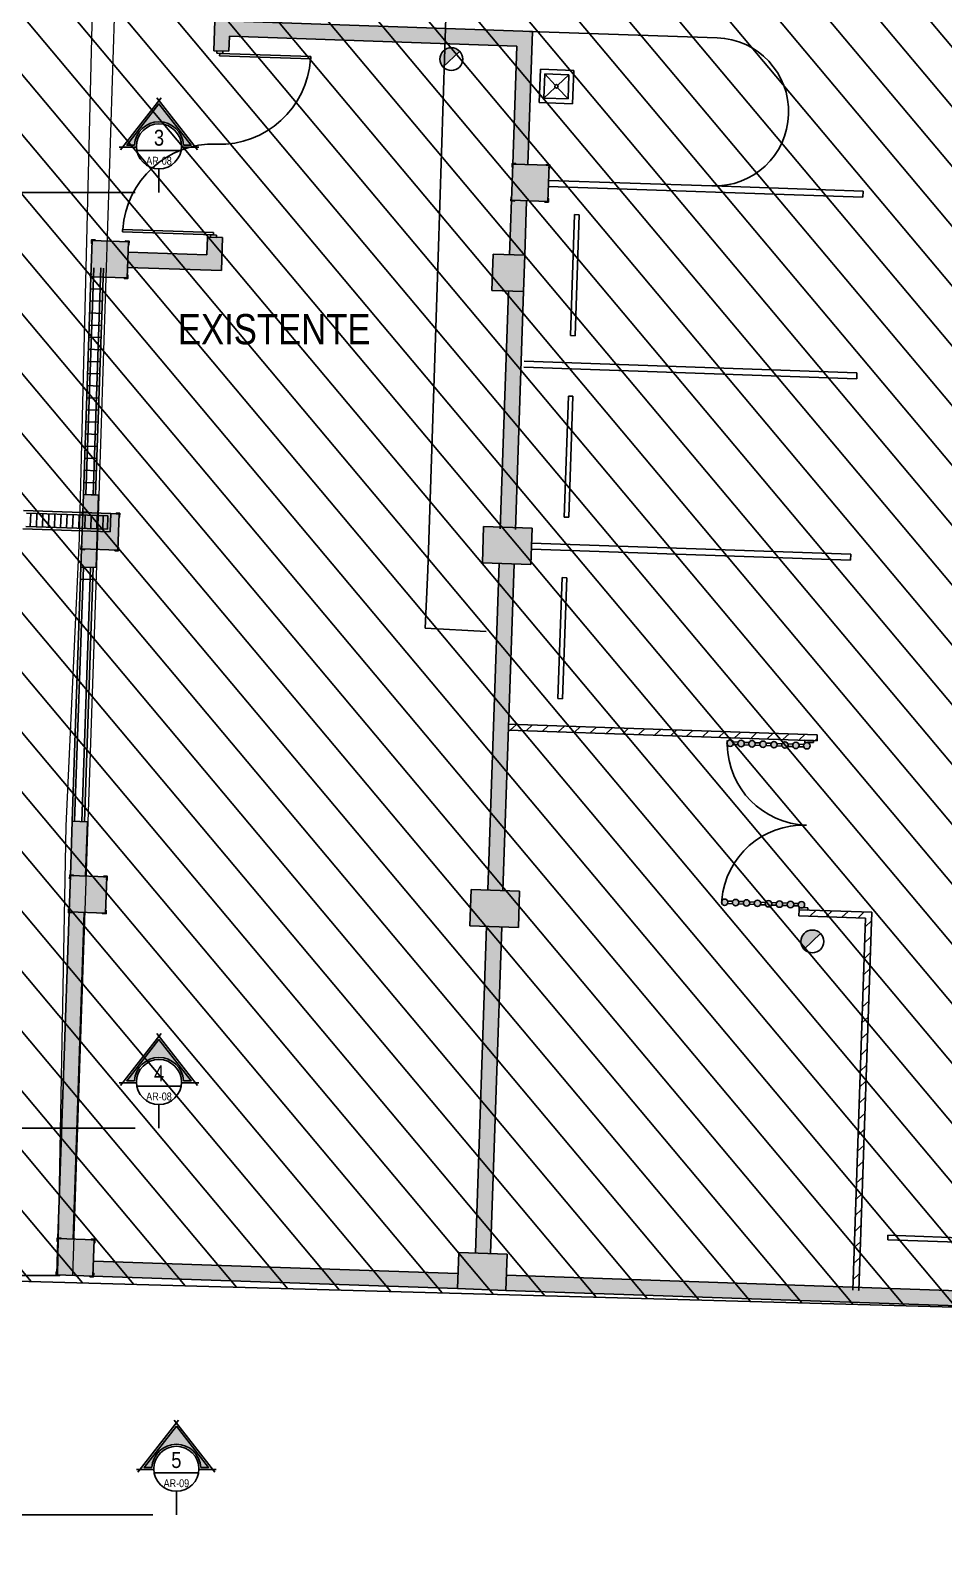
# Model space of a CAD drawing. Extents: x -28 to 131, y -33 to 63.
# Drawn here: x 61.67 to 76.76, y 1.25 to 26.19 of the extents above; entities that cross this region are included whole.
import ezdxf
from ezdxf.enums import TextEntityAlignment as Align

# ---------------------------------------------------------------- set-up
doc = ezdxf.new("R2010")
doc.units = 0
doc.header["$LTSCALE"] = 10
doc.linetypes.add('PHANTOM2', pattern=[1.25, 0.625, -0.125, 0.125, -0.125, 0.125, -0.125])
for name, color, linetype in [('arq-existente @ 0.1', 3, 'Continuous'), ('arq-hatch existente', 1, 'Continuous'), ('arq-indicacion de corte', 5, 'PHANTOM2'), ('arq-proyeccion edificios anexos', 8, 'Continuous')]:
    doc.layers.add(name, color=color, linetype=linetype)
doc.styles.add('dape 1', font='swissck.ttf')
doc.styles.add('MADAY 2', font='ARIALN.TTF')

# ---------------------------------------------------------------- blocks, each defined once
blk = doc.blocks.new('Torre Sur Sótano')
for points in [[(-0.311, -14.148), (-5.558, -13.967), (-5.575, -14.467), (-5.325, -14.476), (-5.316, -14.226), (-0.569, -14.389), (-0.636, -16.338), (-0.386, -16.346)], [(-1.839, -14.598, 0.198912), (-1.788, -14.733), (-1.514, -14.477, 0.668179)], [(-0.036, -16.358), (-0.636, -16.338), (-0.657, -16.937), (-0.057, -16.958)], [(-6.984, -17.621), (-7.584, -17.6), (-7.604, -18.2), (-7.005, -18.22)], [(-6.99, -17.796), (-6.999, -18.045), (-5.449, -18.099), (-5.431, -17.554), (-5.681, -17.545), (-5.691, -17.84)], [(-0.438, -17.845), (-0.962, -17.827), (-0.983, -18.427), (-0.458, -18.445)], [(-7.138, -22.118), (-7.738, -22.097), (-7.759, -22.697), (-7.159, -22.718)], [(-1.138, -22.924), (-0.338, -22.952), (-0.317, -22.352), (-1.117, -22.325)], [(-0.613, -22.942), (-0.863, -22.934), (-1.048, -28.331), (-0.798, -28.339)], [(-7.944, -28.094), (-7.694, -28.102), (-7.663, -27.203), (-7.913, -27.194)], [(-7.344, -28.114), (-7.944, -28.094), (-7.965, -28.694), (-7.365, -28.714)], [(-1.343, -28.921), (-0.544, -28.948), (-0.523, -28.349), (-1.323, -28.321)], [(-7.715, -28.702), (-7.965, -28.694), (-8.15, -34.09), (-7.9, -34.099)], [(-1.254, -34.327), (-1.004, -34.336), (-0.819, -28.939), (-1.069, -28.93)], [(4.449, -29.052, 0.668179), (4.125, -29.173, 0.198912), (4.175, -29.308)], [(-7.55, -34.111), (-8.15, -34.09), (-8.17, -34.69), (-7.571, -34.711)], [(-1.549, -34.917), (-0.75, -34.945), (-0.729, -34.345), (-1.529, -34.318)], [(-1.541, -34.668), (-7.562, -34.461), (-7.571, -34.711), (-1.549, -34.917)], [(7.729, -34.986), (-0.741, -34.695), (-0.75, -34.945), (7.72, -35.236)]]:
    blk.add_hatch(color=256).paths.add_polyline_path(points)
h = blk.add_hatch(color=256)
h.paths.add_polyline_path([(-0.407, -16.946), (-0.657, -16.937), (-0.688, -17.837), (-0.438, -17.845)])
h.paths.add_polyline_path([(-0.458, -18.445), (-0.708, -18.437), (-0.842, -22.334), (-0.592, -22.343)])
h = blk.add_hatch(color=256)
h.paths.add_polyline_path([(-7.478, -21.806), (-7.728, -21.798), (-7.738, -22.097), (-7.488, -22.106)])
h.paths.add_polyline_path([(-7.759, -22.697), (-7.769, -22.997), (-7.519, -23.005), (-7.509, -22.706)])
h = blk.add_hatch(color=256)
h.paths.add_polyline_path([(2.906, -25.927, 0.789899), (3.007, -25.907, 0.789899), (2.908, -25.879)])
h.paths.add_polyline_path([(3.082, -25.909, 1), (3.188, -25.913, 1)])
h.paths.add_polyline_path([(3.263, -25.915, 1), (3.369, -25.919, 1)])
h.paths.add_polyline_path([(3.444, -25.922, 1), (3.551, -25.925, 1)])
h.paths.add_polyline_path([(3.626, -25.928, 1), (3.732, -25.931, 1)])
h.paths.add_polyline_path([(3.807, -25.934, 1), (3.913, -25.938, 1)])
h.paths.add_polyline_path([(3.988, -25.94, 1), (4.094, -25.944, 1)])
h.paths.add_polyline_path([(4.169, -25.947, 1), (4.275, -25.95, 1)])
h = blk.add_hatch(color=256)
h.paths.add_polyline_path([(2.817, -28.507), (2.816, -28.555, 0.789899), (2.917, -28.535, 0.789899)])
h.paths.add_polyline_path([(3.098, -28.541, 1), (2.992, -28.537, 1)])
h.paths.add_polyline_path([(3.279, -28.547, 1), (3.173, -28.544, 1)])
h.paths.add_polyline_path([(3.46, -28.553, 1), (3.354, -28.55, 1)])
h.paths.add_polyline_path([(3.535, -28.556, 1), (3.641, -28.56, 1)])
h.paths.add_polyline_path([(3.716, -28.562, 1), (3.823, -28.566, 1)])
h.paths.add_polyline_path([(3.898, -28.568, 1), (4.004, -28.572, 1)])
h.paths.add_polyline_path([(4.079, -28.575, 0.270821), (4.104, -28.622), (4.156, -28.624, 0.270821), (4.185, -28.578, 1)])
at = {"lineweight": 0}
for p, q in [((-7.472, -21.988), (-7.098, -10.187)), ((-7.502, -10.492), (-7.797, -22.522)), ((-7.901, -34.699), (-7.472, -21.988)), ((-7.797, -22.522), (-8.021, -27.269)), ((-8.021, -27.269), (-8.154, -34.691))]:
    blk.add_line(p, q, dxfattribs=at)
for p, q in [((-1.673, -11.812), (-1.868, -17.872)), ((-5.558, -13.967), (-5.575, -14.467)), ((-5.558, -13.967), (-0.311, -14.148)), ((-0.386, -16.346), (-0.311, -14.148)), ((2.738, -14.252), (-0.361, -14.146)), ((-5.316, -14.226), (-5.325, -14.476)), ((-5.316, -14.226), (-0.569, -14.389)), ((-0.636, -16.338), (-0.569, -14.389)), ((-5.575, -14.467), (-5.325, -14.476)), ((-5.526, -14.509), (-5.525, -14.469)), ((-5.426, -14.512), (-5.526, -14.509)), ((-5.525, -14.469), (-5.425, -14.472)), ((-5.476, -14.511), (-5.478, -14.551)), ((-5.478, -14.551), (-3.973, -14.602)), ((-3.971, -14.562), (-5.476, -14.511)), ((-5.425, -14.472), (-5.426, -14.512)), ((-3.973, -14.602), (-3.971, -14.562)), ((-1.788, -14.733), (-1.514, -14.477)), ((-0.18, -14.772), (-0.199, -15.322)), ((-0.18, -14.772), (0.37, -14.791)), ((-0.108, -14.85), (-0.121, -15.249)), ((-0.108, -14.85), (0.292, -14.863)), ((0.066, -15.035), (-0.108, -14.85)), ((0.106, -15.037), (0.292, -14.863)), ((0.292, -14.863), (0.278, -15.263)), ((0.37, -14.791), (0.351, -15.341)), ((-0.121, -15.249), (0.064, -15.076)), ((0.278, -15.263), (0.105, -15.078)), ((-0.199, -15.322), (0.351, -15.341)), ((-0.121, -15.249), (0.278, -15.263)), ((-0.048, -16.708), (5.148, -16.886)), ((2.654, -16.7), (-0.045, -16.608)), ((5.152, -16.787), (2.664, -16.701)), ((-0.657, -16.937), (-0.688, -17.837)), ((-0.407, -16.946), (-0.438, -17.845)), ((5.148, -16.887), (5.152, -16.787)), ((0.386, -17.173), (0.317, -19.172)), ((0.461, -17.176), (0.386, -17.173)), ((0.461, -17.176), (0.392, -19.175)), ((-7.083, -17.417), (-7.084, -17.457)), ((-7.084, -17.457), (-5.579, -17.509)), ((-5.578, -17.469), (-7.083, -17.417)), ((-5.681, -17.545), (-5.691, -17.84)), ((-5.431, -17.554), (-5.681, -17.545)), ((-5.631, -17.547), (-5.629, -17.507)), ((-5.531, -17.551), (-5.631, -17.547)), ((-5.629, -17.507), (-5.529, -17.511)), ((-5.579, -17.509), (-5.578, -17.469)), ((-5.529, -17.511), (-5.531, -17.551)), ((-5.431, -17.554), (-5.449, -18.099)), ((-5.691, -17.84), (-6.99, -17.796)), ((-2.038, -23.05), (-1.868, -17.872)), ((-0.983, -18.427), (-0.962, -17.827)), ((-0.962, -17.827), (-0.438, -17.845)), ((-0.438, -17.845), (-0.458, -18.445)), ((-7.728, -21.798), (-7.599, -18.05)), ((-7.688, -21.799), (-7.559, -18.051)), ((-7.404, -18.207), (-7.604, -18.2)), ((-7.568, -21.803), (-7.439, -18.055)), ((-7.528, -21.804), (-7.399, -18.057)), ((-5.449, -18.099), (-6.999, -18.045)), ((-7.411, -18.406), (-7.611, -18.4)), ((-0.458, -18.445), (-0.983, -18.427)), ((-0.708, -18.437), (-0.843, -22.364)), ((-0.458, -18.445), (-0.593, -22.373)), ((-7.418, -18.606), (-7.618, -18.599)), ((-7.425, -18.806), (-7.625, -18.799)), ((-7.439, -19.206), (-7.638, -19.199)), ((-7.432, -19.006), (-7.632, -18.999)), ((0.317, -19.172), (0.392, -19.175)), ((-7.445, -19.406), (-7.645, -19.399)), ((-7.452, -19.606), (-7.652, -19.599)), ((-0.451, -19.696), (5.045, -19.885)), ((-0.448, -19.596), (5.049, -19.785)), ((-7.459, -19.806), (-7.659, -19.799)), ((5.045, -19.885), (5.049, -19.785)), ((-7.473, -20.205), (-7.673, -20.199)), ((-7.466, -20.006), (-7.666, -19.999)), ((0.283, -20.172), (0.214, -22.17)), ((0.358, -20.174), (0.283, -20.172)), ((0.358, -20.174), (0.289, -22.173)), ((-7.48, -20.405), (-7.68, -20.398)), ((-7.487, -20.605), (-7.687, -20.598)), ((-7.494, -20.805), (-7.693, -20.798)), ((-7.507, -21.205), (-7.707, -21.198)), ((-7.5, -21.005), (-7.7, -20.998)), ((-7.514, -21.405), (-7.714, -21.398)), ((-7.521, -21.605), (-7.721, -21.598)), ((-7.769, -22.997), (-7.728, -21.798)), ((-7.528, -21.804), (-7.728, -21.798)), ((-7.728, -21.798), (-7.478, -21.806)), ((-7.519, -23.005), (-7.478, -21.806)), ((-8.72, -22.064), (-7.274, -22.113)), ((-8.671, -22.105), (-7.325, -22.152)), ((-8.598, -22.108), (-8.606, -22.328)), ((-8.498, -22.111), (-8.506, -22.331)), ((-8.398, -22.115), (-8.406, -22.335)), ((-8.298, -22.118), (-8.306, -22.338)), ((-8.198, -22.122), (-8.206, -22.342)), ((-8.098, -22.125), (-8.106, -22.345)), ((-7.998, -22.129), (-8.006, -22.348)), ((-7.899, -22.132), (-7.906, -22.352)), ((-7.799, -22.135), (-7.806, -22.355)), ((-7.699, -22.139), (-7.706, -22.359)), ((-7.599, -22.142), (-7.606, -22.362)), ((-7.499, -22.146), (-7.506, -22.366)), ((-7.4, -22.149), (-7.408, -22.369)), ((-7.325, -22.152), (-7.333, -22.371)), ((-7.284, -22.413), (-7.274, -22.113)), ((0.214, -22.17), (0.289, -22.173)), ((-8.73, -22.364), (-7.284, -22.413)), ((-8.679, -22.325), (-7.333, -22.371)), ((-1.117, -22.325), (-1.138, -22.924)), ((-0.317, -22.352), (-1.117, -22.325)), ((-0.338, -22.952), (-0.317, -22.352)), ((-0.326, -22.602), (4.946, -22.783)), ((-1.138, -22.924), (-0.338, -22.952)), ((-0.863, -22.934), (-1.048, -28.331)), ((-0.613, -22.942), (-0.798, -28.339)), ((-0.329, -22.702), (4.942, -22.883)), ((4.942, -22.883), (4.946, -22.783)), ((-7.913, -27.194), (-7.769, -22.997)), ((-7.873, -27.196), (-7.729, -22.998)), ((-7.569, -23.004), (-7.769, -22.997)), ((-7.769, -22.997), (-7.519, -23.005)), ((-7.753, -27.2), (-7.609, -23.002)), ((-7.713, -27.201), (-7.569, -23.004)), ((-2.085, -24.008), (-2.038, -23.05)), ((0.18, -23.17), (0.111, -25.169)), ((0.255, -23.172), (0.18, -23.17)), ((0.255, -23.172), (0.186, -25.171)), ((-7.576, -23.204), (-7.776, -23.197)), ((-2.085, -24.008), (-1.078, -24.06)), ((0.111, -25.169), (0.186, -25.171)), ((-0.704, -25.591), (4.393, -25.766)), ((-0.681, -25.692), (-0.577, -25.595)), ((-0.416, -25.701), (-0.312, -25.604)), ((-0.151, -25.71), (-0.047, -25.613)), ((0.114, -25.719), (0.218, -25.623)), ((0.379, -25.728), (0.483, -25.632)), ((0.644, -25.737), (0.748, -25.641)), ((0.909, -25.746), (1.013, -25.65)), ((1.174, -25.755), (1.278, -25.659)), ((1.439, -25.765), (1.543, -25.668)), ((1.704, -25.774), (1.808, -25.677)), ((1.969, -25.783), (2.073, -25.686)), ((-0.707, -25.691), (4.39, -25.866)), ((2.234, -25.792), (2.338, -25.695)), ((2.499, -25.801), (2.603, -25.704)), ((2.764, -25.81), (2.868, -25.714)), ((2.908, -25.859), (2.906, -25.931)), ((3.086, -25.93), (3.002, -25.927)), ((3.087, -25.889), (3.004, -25.886)), ((3.029, -25.819), (3.133, -25.723)), ((3.267, -25.936), (3.184, -25.933)), ((3.268, -25.895), (3.185, -25.892)), ((3.294, -25.828), (3.398, -25.732)), ((3.449, -25.901), (3.366, -25.899)), ((3.63, -25.908), (3.547, -25.905)), ((3.559, -25.837), (3.663, -25.741)), ((3.811, -25.914), (3.728, -25.911)), ((3.824, -25.846), (3.928, -25.75)), ((3.993, -25.92), (3.909, -25.917)), ((4.089, -25.856), (4.193, -25.759)), ((4.174, -25.926), (4.091, -25.923)), ((4.19, -25.856), (4.189, -25.892)), ((4.189, -25.892), (4.332, -25.897)), ((4.332, -25.897), (4.189, -25.892)), ((4.334, -25.861), (4.19, -25.856)), ((4.332, -25.897), (4.334, -25.861)), ((4.354, -25.865), (4.391, -25.831)), ((4.393, -25.766), (4.39, -25.866)), ((3.448, -25.942), (3.365, -25.939)), ((3.629, -25.948), (3.546, -25.946)), ((3.81, -25.955), (3.727, -25.952)), ((3.991, -25.961), (3.908, -25.958)), ((4.172, -25.967), (4.089, -25.964)), ((-7.913, -27.194), (-7.944, -28.094)), ((-7.913, -27.194), (-7.663, -27.203)), ((-7.663, -27.203), (-7.694, -28.102)), ((-1.323, -28.321), (-1.343, -28.921)), ((-0.523, -28.349), (-1.323, -28.321)), ((-0.544, -28.948), (-0.523, -28.349)), ((2.815, -28.567), (2.818, -28.495)), ((2.995, -28.558), (2.912, -28.555)), ((2.997, -28.517), (2.914, -28.514)), ((3.176, -28.564), (3.093, -28.561)), ((3.178, -28.523), (3.095, -28.52)), ((3.358, -28.57), (3.274, -28.567)), ((3.359, -28.53), (3.276, -28.527)), ((3.539, -28.577), (3.456, -28.574)), ((3.54, -28.536), (3.457, -28.533)), ((3.72, -28.583), (3.637, -28.58)), ((3.721, -28.542), (3.638, -28.539)), ((3.901, -28.589), (3.818, -28.586)), ((3.902, -28.548), (3.819, -28.545)), ((4.082, -28.595), (3.999, -28.592)), ((4.083, -28.554), (4, -28.552)), ((4.094, -28.657), (4.09, -28.757)), ((4.093, -28.674), (4.11, -28.658)), ((4.094, -28.657), (4.095, -28.621)), ((4.094, -28.657), (5.293, -28.699)), ((4.237, -28.662), (4.094, -28.657)), ((4.239, -28.626), (4.095, -28.621)), ((4.095, -28.621), (4.239, -28.626)), ((4.239, -28.626), (4.237, -28.662)), ((4.272, -28.764), (4.375, -28.667)), ((4.537, -28.773), (4.64, -28.676)), ((-7.965, -28.694), (-8.15, -34.09)), ((-7.715, -28.702), (-7.9, -34.099)), ((-1.343, -28.921), (-0.544, -28.948)), ((4.09, -28.757), (5.19, -28.795)), ((4.802, -28.782), (4.905, -28.685)), ((4.979, -34.941), (5.19, -28.795)), ((5.067, -28.791), (5.17, -28.694)), ((5.079, -34.945), (5.293, -28.699)), ((5.185, -28.937), (5.288, -28.841)), ((-1.254, -34.327), (-1.069, -28.93)), ((-1.004, -34.336), (-0.819, -28.939)), ((4.175, -29.308), (4.449, -29.052)), ((5.176, -29.202), (5.279, -29.106)), ((5.167, -29.467), (5.27, -29.371)), ((5.158, -29.732), (5.261, -29.636)), ((5.148, -29.997), (5.252, -29.901)), ((5.139, -30.262), (5.243, -30.166)), ((5.13, -30.527), (5.234, -30.431)), ((5.121, -30.792), (5.224, -30.696)), ((5.112, -31.057), (5.215, -30.961)), ((5.103, -31.322), (5.206, -31.226)), ((5.094, -31.587), (5.197, -31.491)), ((5.085, -31.852), (5.188, -31.756)), ((5.076, -32.117), (5.179, -32.021)), ((5.067, -32.382), (5.17, -32.286)), ((5.057, -32.647), (5.161, -32.551)), ((5.048, -32.912), (5.152, -32.816)), ((5.039, -33.177), (5.143, -33.081)), ((5.03, -33.442), (5.133, -33.346)), ((5.021, -33.707), (5.124, -33.611)), ((5.012, -33.972), (5.115, -33.876)), ((5.003, -34.237), (5.106, -34.141)), ((5.56, -34.036), (5.557, -34.111)), ((5.557, -34.111), (7.556, -34.179)), ((5.56, -34.036), (7.559, -34.105)), ((-1.529, -34.318), (-1.549, -34.917)), ((-0.729, -34.345), (-1.529, -34.318)), ((-0.75, -34.945), (-0.729, -34.345)), ((4.994, -34.502), (5.097, -34.406)), ((-7.562, -34.461), (-1.541, -34.668)), ((-8.181, -34.7), (-13.433, -34.689)), ((-7.571, -34.711), (-1.549, -34.917)), ((7.729, -34.986), (-0.741, -34.695)), ((4.985, -34.767), (5.088, -34.671)), ((-1.549, -34.917), (-0.75, -34.945)), ((7.72, -35.236), (-0.75, -34.945)), ((5.07, -34.945), (5.079, -34.936))]:
    blk.add_line(p, q)
for points in [[(-0.036, -16.358), (-0.636, -16.338), (-0.657, -16.937), (-0.057, -16.958)], [(-0.586, -16.34), (-0.636, -16.338), (-0.638, -16.388), (-0.648, -16.387), (-0.646, -16.327), (-0.586, -16.33)], [(-0.086, -16.357), (-0.036, -16.358), (-0.038, -16.408), (-0.028, -16.409), (-0.026, -16.349), (-0.086, -16.347)], [(-0.607, -16.939), (-0.657, -16.937), (-0.655, -16.887), (-0.665, -16.887), (-0.667, -16.947), (-0.607, -16.949)], [(-0.107, -16.956), (-0.057, -16.958), (-0.055, -16.908), (-0.045, -16.908), (-0.047, -16.968), (-0.107, -16.966)], [(-6.984, -17.621), (-7.584, -17.6), (-7.604, -18.2), (-7.005, -18.22)], [(-7.534, -17.602), (-7.584, -17.6), (-7.585, -17.65), (-7.595, -17.65), (-7.593, -17.59), (-7.533, -17.592)], [(-7.034, -17.619), (-6.984, -17.621), (-6.986, -17.671), (-6.976, -17.671), (-6.974, -17.611), (-7.034, -17.609)], [(-7.554, -18.201), (-7.604, -18.2), (-7.602, -18.15), (-7.612, -18.149), (-7.614, -18.209), (-7.555, -18.211)], [(-7.054, -18.219), (-7.005, -18.22), (-7.003, -18.17), (-6.993, -18.171), (-6.995, -18.231), (-7.055, -18.229)], [(-7.138, -22.118), (-7.738, -22.097), (-7.759, -22.697), (-7.159, -22.718)], [(-7.688, -22.099), (-7.738, -22.097), (-7.74, -22.147), (-7.75, -22.147), (-7.748, -22.087), (-7.688, -22.089)], [(-7.188, -22.116), (-7.138, -22.118), (-7.14, -22.168), (-7.13, -22.168), (-7.128, -22.108), (-7.188, -22.106)], [(-7.709, -22.699), (-7.759, -22.697), (-7.757, -22.647), (-7.767, -22.647), (-7.769, -22.707), (-7.709, -22.709)], [(-7.209, -22.716), (-7.159, -22.718), (-7.157, -22.668), (-7.147, -22.668), (-7.149, -22.728), (-7.209, -22.726)], [(-7.344, -28.114), (-7.944, -28.094), (-7.965, -28.694), (-7.365, -28.714)], [(-7.894, -28.096), (-7.944, -28.094), (-7.946, -28.144), (-7.956, -28.144), (-7.954, -28.084), (-7.894, -28.086)], [(-7.394, -28.113), (-7.344, -28.114), (-7.346, -28.164), (-7.336, -28.165), (-7.334, -28.105), (-7.394, -28.103)], [(-7.915, -28.695), (-7.965, -28.694), (-7.963, -28.644), (-7.973, -28.643), (-7.975, -28.703), (-7.915, -28.705)], [(-7.415, -28.712), (-7.365, -28.714), (-7.363, -28.664), (-7.353, -28.665), (-7.355, -28.724), (-7.415, -28.722)], [(-7.55, -34.111), (-8.15, -34.09), (-8.17, -34.69), (-7.571, -34.711)], [(-8.1, -34.092), (-8.15, -34.09), (-8.152, -34.14), (-8.162, -34.14), (-8.16, -34.08), (-8.1, -34.082)], [(-7.6, -34.109), (-7.55, -34.111), (-7.552, -34.161), (-7.542, -34.161), (-7.54, -34.101), (-7.6, -34.099)], [(-8.121, -34.692), (-8.17, -34.69), (-8.169, -34.64), (-8.179, -34.64), (-8.181, -34.7), (-8.121, -34.702)], [(-7.621, -34.709), (-7.571, -34.711), (-7.569, -34.661), (-7.559, -34.661), (-7.561, -34.721), (-7.621, -34.719)]]:
    blk.add_lwpolyline(points, close=True)
for centre, radius in [((-1.651, -14.605), 0.188), ((0.085, -15.056), 0.029), ((2.954, -25.905), 0.0531), ((3.135, -25.911), 0.0531), ((3.316, -25.917), 0.0531), ((3.498, -25.923), 0.0531), ((3.679, -25.93), 0.0531), ((3.86, -25.936), 0.0531), ((4.041, -25.942), 0.0531), ((4.222, -25.948), 0.0531), ((2.864, -28.533), 0.0531), ((3.045, -28.539), 0.0531), ((3.226, -28.545), 0.0531), ((3.407, -28.552), 0.0531), ((3.588, -28.558), 0.0531), ((3.769, -28.564), 0.0531), ((3.951, -28.57), 0.0531), ((4.132, -28.576), 0.0531), ((4.312, -29.18), 0.188)]:
    blk.add_circle(centre, radius)
for centre, radius, start, end in [((2.696, -15.476), 1.225, 268.033, 88.033), ((-5.476, -14.511), 1.5, 268.033, 356.4997), ((-5.579, -17.509), 1.5, 88.033, 176.4997), ((4.26, -25.906), 1.355, 181.0741, 268.033), ((4.167, -28.613), 1.355, 88.033, 174.9919)]:
    blk.add_arc(centre, radius, start, end)
blk = doc.blocks.new('*U164')
blk.add_hatch(color=253).paths.add_polyline_path([(0.405, 0.022), (0.532, 0.022), (0, 0.703), (-0.532, 0.022), (-0.405, 0.022, -0.947861)])
at = {"color": 2, "linetype": 'Continuous', "ltscale": 3}
for p, q in [((0.035, 0.801), (-0.634, -0.056)), ((-0.035, 0.801), (0.634, -0.056)), ((-0.372, -0.011), (-0.656, -0.011)), ((-0.366, -0.066), (0.366, -0.066)), ((0.372, -0.011), (0.656, -0.011))]:
    blk.add_line(p, q, dxfattribs=at)
at = {"ltscale": 3}
blk.add_line((0, -0.762), (0, -0.372), dxfattribs=at)
at = {"color": 2, "linetype": 'Continuous', "ltscale": 3}
blk.add_lwpolyline([(-0.405, 0.022), (-0.532, 0.022), (0, 0.703), (0.532, 0.022), (0.405, 0.022, 0.947861)], format="xyb", close=True, dxfattribs=at)
blk.add_circle((0, 0), 0.372, dxfattribs=at)
at = {"color": 3, "ltscale": 3, "style": 'MADAY 2'}
blk.add_attdef('CORTE', text='', height=0.263, dxfattribs=at).set_placement((0, 0.143), align=Align.MIDDLE)
at = {"color": 1, "ltscale": 3, "style": 'MADAY 2'}
blk.add_attdef('LAMINA', text='', height=0.15, dxfattribs=at).set_placement((0, -0.238), align=Align.MIDDLE)

msp = doc.modelspace()

# ---------------------------------------------------------------- hatches: boundary and pattern name
at = {"layer": 'arq-hatch existente'}
h = msp.add_hatch(dxfattribs=at)
h.set_pattern_fill('LINE', color=1, scale=0.2, angle=130, style=0)
edge = h.paths.add_edge_path()
edge.add_arc((70.291, 40.616), 1.35, 358.033, 538.033)
edge.add_line((68.942, 40.663), (68.789, 36.217))
edge.add_line((68.789, 36.217), (71.487, 36.126))
edge.add_line((71.487, 36.126), (71.64, 40.57))
h.paths.add_polyline_path([(70.43, 40.311), (70.131, 40.322), (70.141, 40.621), (70.441, 40.611)], flags=16)
h.paths.add_polyline_path([(56.635, 36.427), (56.635, 25.84), (58.195, 25.84), (58.195, 20.05), (56.08, 20.055), (56.075, 18.23), (56.075, 17.4), (56.275, 17.4), (56.275, 16.85), (56.085, 16.85), (56.085, 9.4), (56.275, 9.4), (56.275, 8.85), (56.085, 8.85), (56.085, 1.25), (56.086, 1.25), (56.085, 5.672), (80.685, 4.988), (80.498, 35.622), (79.076, 35.662), (77.05, 35.669), (77.043, 35.476), (70.572, 35.698), (70.581, 35.954)])

# ---------------------------------------------------------------- linework, layer by layer
at = {"layer": 'arq-hatch existente', "color": 1}
msp.add_lwpolyline([(56.085, 5.672), (80.705, 4.988), (80.496, 35.613), (56.635, 36.427), (56.635, 25.84), (58.195, 25.84), (58.195, 20.3), (57.725, 20.3), (57.725, 20.055), (56.075, 20.055), (56.075, 17.4), (56.275, 17.4), (56.275, 16.85), (56.085, 16.85), (56.085, 9.4), (56.275, 9.4), (56.275, 8.85), (56.085, 8.85), (56.085, 5.672)], dxfattribs=at)
at = {"layer": 'arq-indicacion de corte', "ltscale": 3}
for p, q in [((-7.841, 23.508), (63.8, 23.508)), ((-7.841, 8.05), (63.8, 8.05)), ((-7.553, 1.661), (64.087, 1.661))]:
    msp.add_line(p, q, dxfattribs=at)

# ---------------------------------------------------------------- block references
ref = msp.add_blockref('*U164', (63.8, 24.27), dxfattribs=at)
ref.add_attrib('CORTE', '3', dxfattribs={"layer": '0', "color": 3, "ltscale": 3, "height": 0.263, "style": 'MADAY 2'}).set_placement((63.8, 24.413), align=Align.MIDDLE)
ref.add_attrib('LAMINA', 'AR-08', dxfattribs={"layer": '0', "color": 1, "ltscale": 3, "height": 0.13, "style": 'MADAY 2'}).set_placement((63.8, 24.032), align=Align.MIDDLE)
ref = msp.add_blockref('*U164', (63.8, 8.812), dxfattribs=at)
ref.add_attrib('CORTE', '4', dxfattribs={"layer": '0', "color": 3, "ltscale": 3, "height": 0.263, "style": 'MADAY 2'}).set_placement((63.8, 8.955), align=Align.MIDDLE)
ref.add_attrib('LAMINA', 'AR-08', dxfattribs={"layer": '0', "color": 1, "ltscale": 3, "height": 0.13, "style": 'MADAY 2'}).set_placement((63.8, 8.574), align=Align.MIDDLE)
ref = msp.add_blockref('*U164', (64.087, 2.423), dxfattribs=at)
ref.add_attrib('CORTE', '5', dxfattribs={"layer": '0', "color": 3, "ltscale": 3, "height": 0.263, "style": 'MADAY 2'}).set_placement((64.087, 2.566), align=Align.MIDDLE)
ref.add_attrib('LAMINA', 'AR-09', dxfattribs={"layer": '0', "color": 1, "ltscale": 3, "height": 0.13, "style": 'MADAY 2'}).set_placement((64.087, 2.185), align=Align.MIDDLE)
at = {"layer": 'arq-proyeccion edificios anexos'}
msp.add_blockref('Torre Sur Sótano', (70.28, 40.316), dxfattribs=at)

# ---------------------------------------------------------------- texts
at = {"layer": 'arq-existente @ 0.1', "insert": (64.112, 20.992), "char_height": 0.5, "width": 0.46247, "attachment_point": 7, "style": 'dape 1'}
msp.add_mtext('EXISTENTE', dxfattribs=at)

doc.saveas('drawing.dxf')
